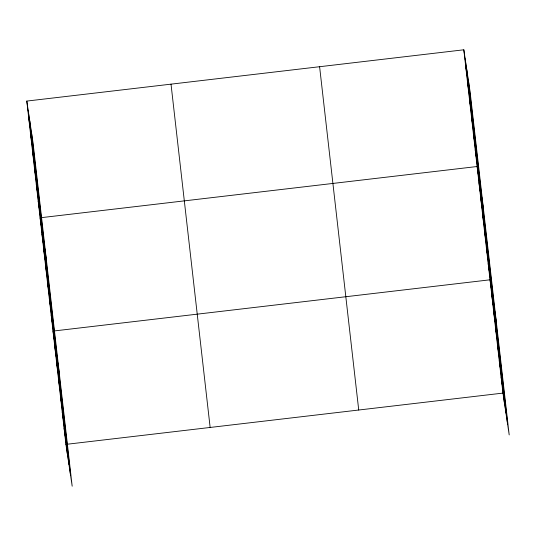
<?xml version="1.0" encoding="UTF-8"?>
<svg xmlns="http://www.w3.org/2000/svg" width="536" height="536" viewBox="0 0 536 536"><rect width="100%" height="100%" fill="white"/><g stroke="black" fill="none" stroke-linecap="round" stroke-linejoin="round"><path stroke-width="0.8" d="M26.8 101.076L33.051 142.904L72.179 486.206L65.928 444.378L26.8 101.076L463.821 49.794L470.072 91.623L509.2 434.924L502.949 393.096L463.821 49.794M40.904 217.703L477.12 166.515L483.378 208.343M65.928 444.378L502.949 393.096M465.724 66.464L467.097 75.69M467.62 83.14L469 92.366M469.523 99.817L470.903 109.043M471.419 116.493L472.799 125.719M473.322 133.162L474.702 142.395M475.224 149.839L476.605 159.065M478.97 182.702L480.35 191.928M480.812 198.883L482.192 208.109M482.655 215.07L484.035 224.296M484.504 231.25L485.884 240.476M486.346 247.438L487.727 256.664M488.189 263.618L489.569 272.851M496.289 321.634L490.038 279.805L53.017 331.087L59.268 372.915M491.881 295.993L493.261 305.219M493.723 312.173L495.103 321.399M495.572 328.36L496.946 337.586M497.415 344.541L498.795 353.767M499.257 360.728L500.637 369.954M501.106 376.909L502.48 386.141M28.703 117.753L30.076 126.978M30.599 134.422L31.979 143.648M32.502 151.098L33.882 160.324M34.405 167.775L35.778 177.001M36.301 184.451L37.681 193.677M38.203 201.121L39.584 210.353M40.106 217.797L46.357 259.625M41.949 233.984L43.329 243.21M43.791 250.165L45.171 259.397M45.64 266.352L47.014 275.578M47.483 282.532L48.863 291.765M49.325 298.72L50.706 307.945M51.175 314.907L52.548 324.133M54.86 347.274L56.24 356.5M56.702 363.455L58.082 372.688M58.551 379.642L59.932 388.868M60.394 395.823L61.774 405.055M62.236 412.01L63.617 421.236M64.086 428.197L65.466 437.423M468.464 80.862L507.592 424.164M466.809 69.781L505.937 413.082M465.201 59.02L504.329 402.322M319.603 66.712L358.731 410.02M171.018 84.152L210.145 427.453M31.443 132.144L70.571 475.452M29.788 121.062L68.916 464.364M28.18 110.302L67.308 453.603"/></g></svg>
